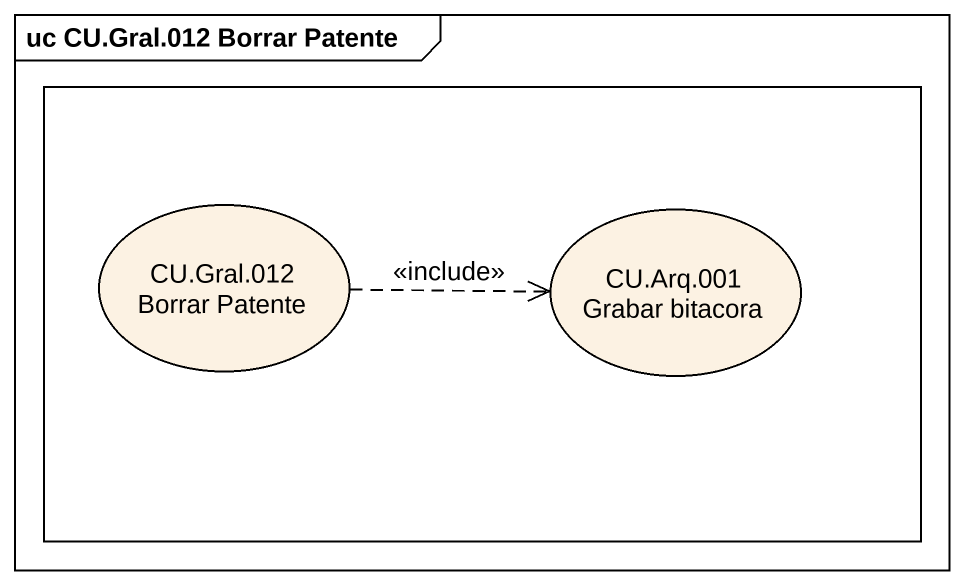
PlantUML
@startuml
mainframe uc CU.Gral.012 Borrar Patente
rectangle " " as rectangle1 {
  usecase "CU.Gral.012 Borrar Patente" as CU_Gral_012_Borrar_Patente
  usecase "CU.Arq.001 Grabar bitacora" as CU_Arq_001_Grabar_bitacora
}
CU_Gral_012_Borrar_Patente .right.> CU_Arq_001_Grabar_bitacora : <<include>>
@enduml
